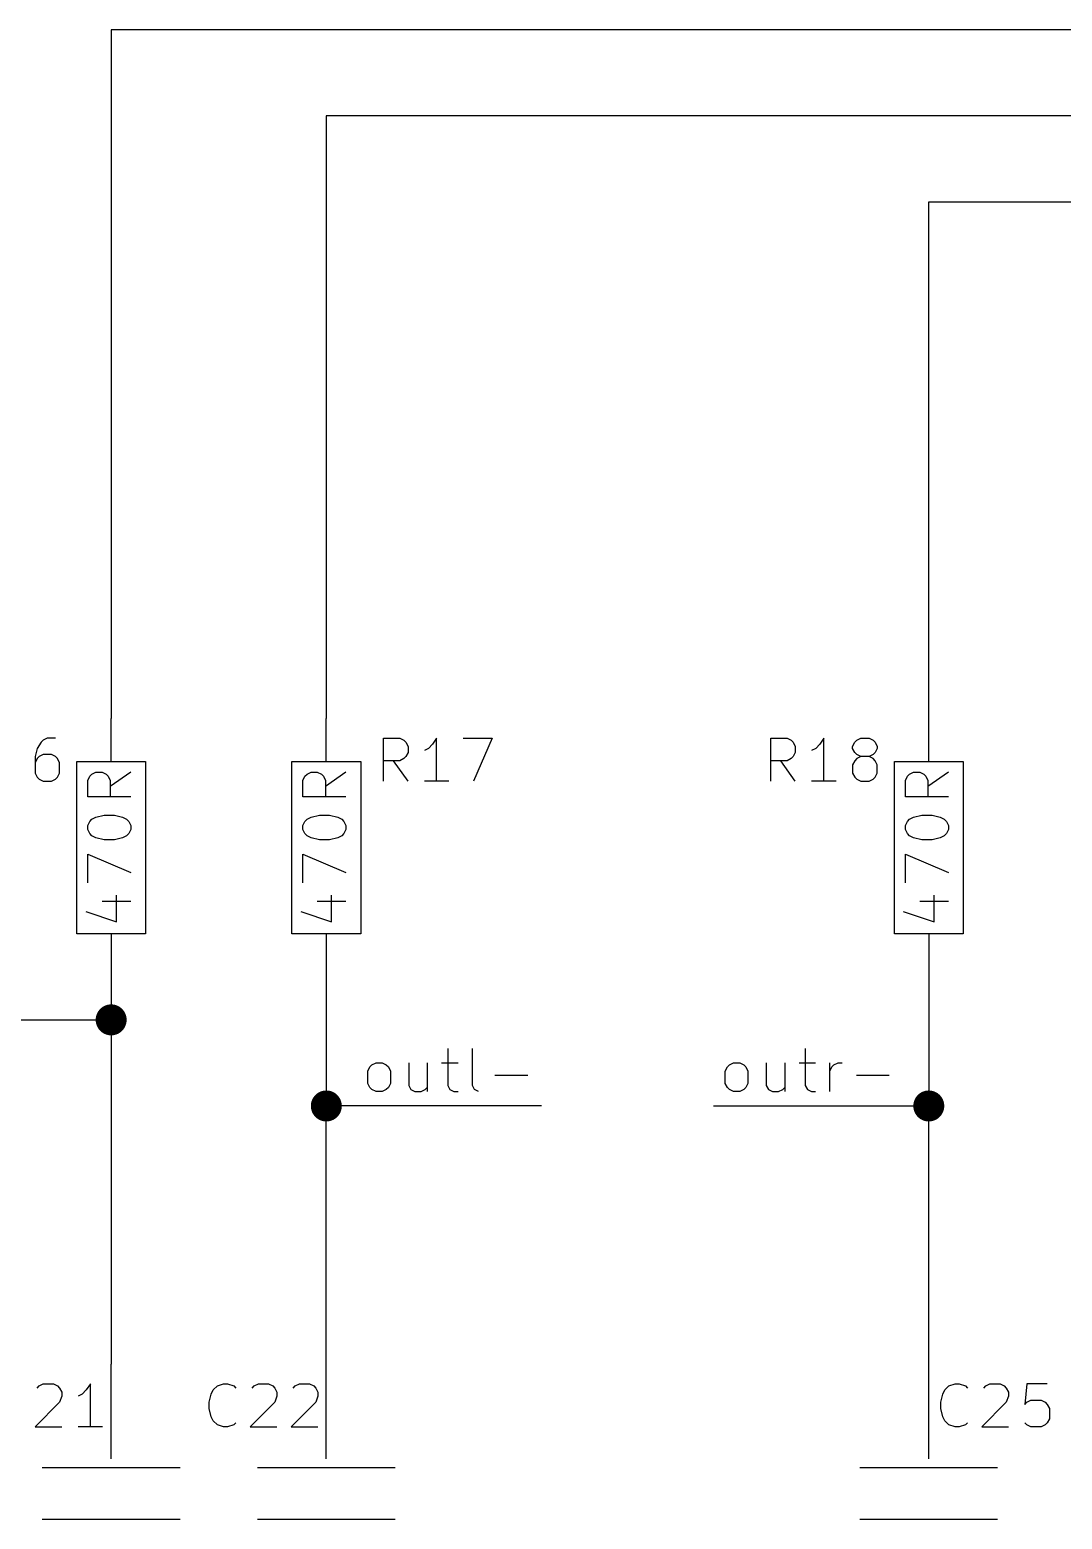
# Model space of a CAD drawing. Extents: x 0.4 to 11.3, y -7.9 to -0.4.
# Drawn here: x 1.755 to 2.955, y -5.98 to -4.25 of the extents above; entities that cross this region are included whole.
import ezdxf

# ---------------------------------------------------------------- set-up
doc = ezdxf.new("R2010")
doc.units = 0
doc.header["$MEASUREMENT"] = 0
for name, color, linetype in [('CYAN2', 4, 'CONTINUOUS'), ('GRAY1', 251, 'CONTINUOUS'), ('GREEN3', 91, 'CONTINUOUS'), ('RED2', 1, 'CONTINUOUS')]:
    doc.layers.add(name, color=color, linetype=linetype)

msp = doc.modelspace()

# ---------------------------------------------------------------- linework, layer by layer
at = {"layer": 'CYAN2', "linetype": 'CONTINUOUS'}
for p, q in [((1.7639, -5.0847), (1.7615, -5.0942)), ((1.7687, -5.0776), (1.7639, -5.0847)), ((1.771, -5.0752), (1.7687, -5.0776)), ((1.7758, -5.0728), (1.771, -5.0752)), ((1.7853, -5.0728), (1.7758, -5.0728)), ((2.1663, -5.1228), (2.1663, -5.0728)), ((2.1663, -5.0728), (2.1853, -5.0728)), ((2.1853, -5.0728), (2.1901, -5.0752)), ((2.1901, -5.0752), (2.1925, -5.0776)), ((2.1925, -5.0776), (2.1949, -5.0823)), ((2.1949, -5.0823), (2.1949, -5.0895)), ((2.2187, -5.0847), (2.2139, -5.0871)), ((2.2234, -5.0799), (2.2187, -5.0847)), ((2.2282, -5.0728), (2.2234, -5.0799)), ((2.2282, -5.1228), (2.2282, -5.0728)), ((2.2591, -5.0728), (2.2925, -5.0728)), ((2.2925, -5.0728), (2.271, -5.1228)), ((2.6163, -5.1228), (2.6163, -5.0728)), ((2.6163, -5.0728), (2.6353, -5.0728)), ((2.6353, -5.0728), (2.6401, -5.0752)), ((2.6401, -5.0752), (2.6425, -5.0776)), ((2.6425, -5.0776), (2.6449, -5.0823)), ((2.6449, -5.0823), (2.6449, -5.0895)), ((2.6687, -5.0847), (2.6639, -5.0871)), ((2.6734, -5.0799), (2.6687, -5.0847)), ((2.6782, -5.0728), (2.6734, -5.0799)), ((2.6782, -5.1228), (2.6782, -5.0728)), ((2.7115, -5.0823), (2.7139, -5.0776)), ((2.7115, -5.0847), (2.7115, -5.0823)), ((2.7139, -5.0895), (2.7115, -5.0847)), ((2.7139, -5.0776), (2.7163, -5.0752)), ((2.7163, -5.0752), (2.721, -5.0728)), ((2.721, -5.0728), (2.7306, -5.0728)), ((2.7306, -5.0728), (2.7353, -5.0752)), ((2.7353, -5.0752), (2.7377, -5.0776)), ((2.7377, -5.0776), (2.7401, -5.0823)), ((2.7401, -5.0847), (2.7377, -5.0895)), ((2.7401, -5.0823), (2.7401, -5.0847)), ((1.7615, -5.0942), (1.7615, -5.1133)), ((1.7639, -5.0966), (1.7615, -5.1014)), ((1.7663, -5.0942), (1.7639, -5.0966)), ((1.771, -5.0919), (1.7663, -5.0942)), ((1.7806, -5.0919), (1.771, -5.0919)), ((1.7853, -5.0942), (1.7806, -5.0919)), ((1.7877, -5.0966), (1.7853, -5.0942)), ((1.7901, -5.1014), (1.7877, -5.0966)), ((1.7901, -5.1133), (1.7901, -5.1014)), ((2.1853, -5.099), (2.1663, -5.099)), ((2.1949, -5.1228), (2.1782, -5.099)), ((2.1901, -5.0966), (2.1853, -5.099)), ((2.1925, -5.0942), (2.1901, -5.0966)), ((2.1949, -5.0895), (2.1925, -5.0942)), ((2.6353, -5.099), (2.6163, -5.099)), ((2.6449, -5.1228), (2.6282, -5.099)), ((2.6401, -5.0966), (2.6353, -5.099)), ((2.6425, -5.0942), (2.6401, -5.0966)), ((2.6449, -5.0895), (2.6425, -5.0942)), ((2.7139, -5.099), (2.7115, -5.1038)), ((2.7163, -5.0919), (2.7139, -5.0895)), ((2.7163, -5.0966), (2.7139, -5.099)), ((2.721, -5.0942), (2.7163, -5.0919)), ((2.721, -5.0942), (2.7163, -5.0966)), ((2.7306, -5.0942), (2.721, -5.0942)), ((2.7353, -5.0919), (2.7306, -5.0942)), ((2.7353, -5.0966), (2.7306, -5.0942)), ((2.7377, -5.0895), (2.7353, -5.0919)), ((2.7377, -5.099), (2.7353, -5.0966)), ((2.7401, -5.1038), (2.7377, -5.099)), ((1.7615, -5.1133), (1.7639, -5.118)), ((1.7639, -5.118), (1.7663, -5.1204)), ((1.7663, -5.1204), (1.771, -5.1228)), ((1.7806, -5.1228), (1.7853, -5.1204)), ((1.7853, -5.1204), (1.7877, -5.118)), ((1.7877, -5.118), (1.7901, -5.1133)), ((1.8228, -5.1218), (1.8252, -5.117)), ((1.8252, -5.117), (1.8276, -5.1147)), ((1.8276, -5.1147), (1.8323, -5.1123)), ((1.8323, -5.1123), (1.8395, -5.1123)), ((1.8395, -5.1123), (1.8442, -5.1147)), ((1.8442, -5.1147), (1.8466, -5.117)), ((1.8466, -5.117), (1.849, -5.1218)), ((1.8728, -5.1123), (1.849, -5.129)), ((2.0728, -5.1218), (2.0752, -5.117)), ((2.0752, -5.117), (2.0776, -5.1147)), ((2.0776, -5.1147), (2.0823, -5.1123)), ((2.0823, -5.1123), (2.0895, -5.1123)), ((2.0895, -5.1123), (2.0942, -5.1147)), ((2.0942, -5.1147), (2.0966, -5.117)), ((2.0966, -5.117), (2.099, -5.1218)), ((2.1228, -5.1123), (2.099, -5.129)), ((2.7115, -5.1038), (2.7115, -5.1133)), ((2.7115, -5.1133), (2.7139, -5.118)), ((2.7139, -5.118), (2.7163, -5.1204)), ((2.7163, -5.1204), (2.721, -5.1228)), ((2.7306, -5.1228), (2.7353, -5.1204)), ((2.7353, -5.1204), (2.7377, -5.118)), ((2.7377, -5.118), (2.7401, -5.1133)), ((2.7401, -5.1133), (2.7401, -5.1038)), ((2.7728, -5.1218), (2.7752, -5.117)), ((2.7752, -5.117), (2.7776, -5.1147)), ((2.7776, -5.1147), (2.7823, -5.1123)), ((2.7823, -5.1123), (2.7895, -5.1123)), ((2.7895, -5.1123), (2.7942, -5.1147)), ((2.7942, -5.1147), (2.7966, -5.117)), ((2.7966, -5.117), (2.799, -5.1218)), ((2.8228, -5.1123), (2.799, -5.129)), ((1.771, -5.1228), (1.7806, -5.1228)), ((1.8228, -5.1409), (1.8228, -5.1218)), ((1.849, -5.1218), (1.849, -5.1409)), ((2.0728, -5.1409), (2.0728, -5.1218)), ((2.099, -5.1218), (2.099, -5.1409)), ((2.2425, -5.1228), (2.2139, -5.1228)), ((2.6925, -5.1228), (2.6639, -5.1228)), ((2.721, -5.1228), (2.7306, -5.1228)), ((2.7728, -5.1409), (2.7728, -5.1218)), ((2.799, -5.1218), (2.799, -5.1409)), ((1.8728, -5.1409), (1.8228, -5.1409)), ((2.1228, -5.1409), (2.0728, -5.1409)), ((2.8228, -5.1409), (2.7728, -5.1409)), ((1.8228, -5.1742), (1.8252, -5.1694)), ((1.8252, -5.1694), (1.8276, -5.167)), ((1.8276, -5.167), (1.8323, -5.1647)), ((1.8323, -5.1647), (1.8419, -5.1623)), ((1.8419, -5.1623), (1.8538, -5.1623)), ((1.8538, -5.1623), (1.8633, -5.1647)), ((1.8633, -5.1647), (1.868, -5.167)), ((1.868, -5.167), (1.8704, -5.1694)), ((1.8704, -5.1694), (1.8728, -5.1742)), ((2.0728, -5.1742), (2.0752, -5.1694)), ((2.0752, -5.1694), (2.0776, -5.167)), ((2.0776, -5.167), (2.0823, -5.1647)), ((2.0823, -5.1647), (2.0919, -5.1623)), ((2.0919, -5.1623), (2.1038, -5.1623)), ((2.1038, -5.1623), (2.1133, -5.1647)), ((2.1133, -5.1647), (2.118, -5.167)), ((2.118, -5.167), (2.1204, -5.1694)), ((2.1204, -5.1694), (2.1228, -5.1742)), ((2.7728, -5.1742), (2.7752, -5.1694)), ((2.7752, -5.1694), (2.7776, -5.167)), ((2.7776, -5.167), (2.7823, -5.1647)), ((2.7823, -5.1647), (2.7919, -5.1623)), ((2.7919, -5.1623), (2.8038, -5.1623)), ((2.8038, -5.1623), (2.8133, -5.1647)), ((2.8133, -5.1647), (2.818, -5.167)), ((2.818, -5.167), (2.8204, -5.1694)), ((2.8204, -5.1694), (2.8228, -5.1742)), ((1.8228, -5.179), (1.8228, -5.1742)), ((1.8252, -5.1837), (1.8228, -5.179)), ((1.8276, -5.1861), (1.8252, -5.1837)), ((1.8323, -5.1885), (1.8276, -5.1861)), ((1.8419, -5.1909), (1.8323, -5.1885)), ((1.8633, -5.1885), (1.8538, -5.1909)), ((1.868, -5.1861), (1.8633, -5.1885)), ((1.8704, -5.1837), (1.868, -5.1861)), ((1.8728, -5.179), (1.8704, -5.1837)), ((1.8728, -5.1742), (1.8728, -5.179)), ((2.0728, -5.179), (2.0728, -5.1742)), ((2.0752, -5.1837), (2.0728, -5.179)), ((2.0776, -5.1861), (2.0752, -5.1837)), ((2.0823, -5.1885), (2.0776, -5.1861)), ((2.0919, -5.1909), (2.0823, -5.1885)), ((2.1133, -5.1885), (2.1038, -5.1909)), ((2.118, -5.1861), (2.1133, -5.1885)), ((2.1204, -5.1837), (2.118, -5.1861)), ((2.1228, -5.179), (2.1204, -5.1837)), ((2.1228, -5.1742), (2.1228, -5.179)), ((2.7728, -5.179), (2.7728, -5.1742)), ((2.7752, -5.1837), (2.7728, -5.179)), ((2.7776, -5.1861), (2.7752, -5.1837)), ((2.7823, -5.1885), (2.7776, -5.1861)), ((2.7919, -5.1909), (2.7823, -5.1885)), ((2.8133, -5.1885), (2.8038, -5.1909)), ((2.818, -5.1861), (2.8133, -5.1885)), ((2.8204, -5.1837), (2.818, -5.1861)), ((2.8228, -5.179), (2.8204, -5.1837)), ((2.8228, -5.1742), (2.8228, -5.179)), ((1.8538, -5.1909), (1.8419, -5.1909)), ((2.1038, -5.1909), (2.0919, -5.1909)), ((2.8038, -5.1909), (2.7919, -5.1909)), ((1.8228, -5.2409), (1.8228, -5.2075)), ((1.8228, -5.2075), (1.8728, -5.2289)), ((2.0728, -5.2409), (2.0728, -5.2075)), ((2.0728, -5.2075), (2.1228, -5.2289)), ((2.7728, -5.2409), (2.7728, -5.2075)), ((2.7728, -5.2075), (2.8228, -5.2289)), ((1.8561, -5.2861), (1.8561, -5.2551)), ((2.1061, -5.2861), (2.1061, -5.2551)), ((2.8061, -5.2861), (2.8061, -5.2551)), ((1.8204, -5.2742), (1.8561, -5.2861)), ((1.8395, -5.2623), (1.8728, -5.2623)), ((2.0704, -5.2742), (2.1061, -5.2861)), ((2.0895, -5.2623), (2.1228, -5.2623)), ((2.7704, -5.2742), (2.8061, -5.2861)), ((2.7895, -5.2623), (2.8228, -5.2623)), ((1.7639, -5.8276), (1.7663, -5.8252)), ((1.7663, -5.8252), (1.771, -5.8228)), ((1.771, -5.8228), (1.7829, -5.8228)), ((1.7829, -5.8228), (1.7877, -5.8252)), ((1.7877, -5.8252), (1.7901, -5.8276)), ((1.7901, -5.8276), (1.7925, -5.8323)), ((1.821, -5.8299), (1.8163, -5.8347)), ((1.8258, -5.8228), (1.821, -5.8299)), ((1.8258, -5.8728), (1.8258, -5.8228)), ((1.9663, -5.8347), (1.9687, -5.8299)), ((1.9687, -5.8299), (1.9734, -5.8252)), ((1.9734, -5.8252), (1.9806, -5.8228)), ((1.9806, -5.8228), (1.9853, -5.8228)), ((1.9853, -5.8228), (1.9925, -5.8252)), ((1.9925, -5.8252), (1.9949, -5.8276)), ((2.0139, -5.8276), (2.0163, -5.8252)), ((2.0163, -5.8252), (2.021, -5.8228)), ((2.021, -5.8228), (2.0329, -5.8228)), ((2.0329, -5.8228), (2.0377, -5.8252)), ((2.0377, -5.8252), (2.0401, -5.8276)), ((2.0401, -5.8276), (2.0425, -5.8323)), ((2.0615, -5.8276), (2.0639, -5.8252)), ((2.0639, -5.8252), (2.0687, -5.8228)), ((2.0687, -5.8228), (2.0806, -5.8228)), ((2.0806, -5.8228), (2.0853, -5.8252)), ((2.0853, -5.8252), (2.0877, -5.8276)), ((2.0877, -5.8276), (2.0901, -5.8323)), ((2.8163, -5.8347), (2.8187, -5.8299)), ((2.8187, -5.8299), (2.8234, -5.8252)), ((2.8234, -5.8252), (2.8306, -5.8228)), ((2.8306, -5.8228), (2.8353, -5.8228)), ((2.8353, -5.8228), (2.8425, -5.8252)), ((2.8425, -5.8252), (2.8449, -5.8276)), ((2.8639, -5.8276), (2.8663, -5.8252)), ((2.8663, -5.8252), (2.871, -5.8228)), ((2.871, -5.8228), (2.8829, -5.8228)), ((2.8829, -5.8228), (2.8877, -5.8252)), ((2.8877, -5.8252), (2.8901, -5.8276)), ((2.8901, -5.8276), (2.8925, -5.8323)), ((2.9139, -5.8228), (2.9115, -5.8466)), ((2.9377, -5.8228), (2.9139, -5.8228)), ((1.7901, -5.8442), (1.7615, -5.8728)), ((1.7925, -5.8371), (1.7901, -5.8442)), ((1.7925, -5.8323), (1.7925, -5.8371)), ((1.8163, -5.8347), (1.8115, -5.8371)), ((1.9639, -5.8442), (1.9663, -5.8347)), ((1.9639, -5.8514), (1.9639, -5.8442)), ((2.0401, -5.8442), (2.0115, -5.8728)), ((2.0425, -5.8371), (2.0401, -5.8442)), ((2.0425, -5.8323), (2.0425, -5.8371)), ((2.0877, -5.8442), (2.0591, -5.8728)), ((2.0901, -5.8371), (2.0877, -5.8442)), ((2.0901, -5.8323), (2.0901, -5.8371)), ((2.8139, -5.8442), (2.8163, -5.8347)), ((2.8139, -5.8514), (2.8139, -5.8442)), ((2.8901, -5.8442), (2.8615, -5.8728)), ((2.8925, -5.8371), (2.8901, -5.8442)), ((2.8925, -5.8323), (2.8925, -5.8371)), ((2.9115, -5.8466), (2.9139, -5.8442)), ((2.9139, -5.8442), (2.9187, -5.8419)), ((2.9187, -5.8419), (2.9306, -5.8419)), ((2.9306, -5.8419), (2.9353, -5.8442)), ((2.9353, -5.8442), (2.9377, -5.8466)), ((2.9377, -5.8466), (2.9401, -5.8514)), ((1.9663, -5.8609), (1.9639, -5.8514)), ((1.9687, -5.8657), (1.9663, -5.8609)), ((2.8163, -5.8609), (2.8139, -5.8514)), ((2.8187, -5.8657), (2.8163, -5.8609)), ((2.9401, -5.8633), (2.9377, -5.868)), ((2.9401, -5.8514), (2.9401, -5.8633)), ((1.7615, -5.8728), (1.7925, -5.8728)), ((1.8401, -5.8728), (1.8115, -5.8728)), ((1.9734, -5.8704), (1.9687, -5.8657)), ((1.9806, -5.8728), (1.9734, -5.8704)), ((1.9853, -5.8728), (1.9806, -5.8728)), ((1.9925, -5.8704), (1.9853, -5.8728)), ((1.9949, -5.868), (1.9925, -5.8704)), ((2.0115, -5.8728), (2.0425, -5.8728)), ((2.0591, -5.8728), (2.0901, -5.8728)), ((2.8234, -5.8704), (2.8187, -5.8657)), ((2.8306, -5.8728), (2.8234, -5.8704)), ((2.8353, -5.8728), (2.8306, -5.8728)), ((2.8425, -5.8704), (2.8353, -5.8728)), ((2.8449, -5.868), (2.8425, -5.8704)), ((2.8615, -5.8728), (2.8925, -5.8728)), ((2.9139, -5.8704), (2.9115, -5.868)), ((2.9187, -5.8728), (2.9139, -5.8704)), ((2.9306, -5.8728), (2.9187, -5.8728)), ((2.9353, -5.8704), (2.9306, -5.8728)), ((2.9377, -5.868), (2.9353, -5.8704))]:
    msp.add_line(p, q, dxfattribs=at)
at = {"layer": 'GRAY1', "linetype": 'CONTINUOUS'}
for p, q in [((2.2411, -5.4333), (2.2411, -5.4762)), ((2.2697, -5.4762), (2.2697, -5.4333)), ((2.6565, -5.4333), (2.6565, -5.4762)), ((2.1483, -5.4595), (2.1507, -5.4547)), ((2.1483, -5.4738), (2.1483, -5.4595)), ((2.1507, -5.4547), (2.153, -5.4523)), ((2.153, -5.4523), (2.1578, -5.45)), ((2.1578, -5.45), (2.1649, -5.45)), ((2.1649, -5.45), (2.1697, -5.4523)), ((2.1697, -5.4523), (2.1721, -5.4547)), ((2.1721, -5.4547), (2.1745, -5.4595)), ((2.1745, -5.4595), (2.1745, -5.4738)), ((2.1959, -5.45), (2.1959, -5.4762)), ((2.2173, -5.45), (2.2173, -5.4833)), ((2.234, -5.45), (2.253, -5.45)), ((2.2959, -5.4643), (2.334, -5.4643)), ((2.5636, -5.4595), (2.566, -5.4547)), ((2.5636, -5.4738), (2.5636, -5.4595)), ((2.566, -5.4547), (2.5684, -5.4523)), ((2.5684, -5.4523), (2.5732, -5.45)), ((2.5732, -5.45), (2.5803, -5.45)), ((2.5803, -5.45), (2.5851, -5.4523)), ((2.5851, -5.4523), (2.5874, -5.4547)), ((2.5874, -5.4547), (2.5898, -5.4595)), ((2.5898, -5.4595), (2.5898, -5.4738)), ((2.6112, -5.45), (2.6112, -5.4762)), ((2.6327, -5.45), (2.6327, -5.4833)), ((2.6493, -5.45), (2.6684, -5.45)), ((2.6851, -5.4833), (2.6851, -5.45)), ((2.6851, -5.4595), (2.6874, -5.4547)), ((2.6874, -5.4547), (2.6898, -5.4523)), ((2.6898, -5.4523), (2.6946, -5.45)), ((2.6946, -5.45), (2.6993, -5.45)), ((2.716, -5.4643), (2.7541, -5.4643)), ((2.1507, -5.4785), (2.1483, -5.4738)), ((2.153, -5.4809), (2.1507, -5.4785)), ((2.1578, -5.4833), (2.153, -5.4809)), ((2.1649, -5.4833), (2.1578, -5.4833)), ((2.1697, -5.4809), (2.1649, -5.4833)), ((2.1721, -5.4785), (2.1697, -5.4809)), ((2.1745, -5.4738), (2.1721, -5.4785)), ((2.1959, -5.4762), (2.1983, -5.4809)), ((2.1983, -5.4809), (2.203, -5.4833)), ((2.203, -5.4833), (2.2102, -5.4833)), ((2.2102, -5.4833), (2.2149, -5.4809)), ((2.2149, -5.4809), (2.2173, -5.4785)), ((2.2411, -5.4762), (2.2435, -5.4809)), ((2.2435, -5.4809), (2.2483, -5.4833)), ((2.2483, -5.4833), (2.253, -5.4833)), ((2.2721, -5.4809), (2.2697, -5.4762)), ((2.2768, -5.4833), (2.2721, -5.4809)), ((2.566, -5.4785), (2.5636, -5.4738)), ((2.5684, -5.4809), (2.566, -5.4785)), ((2.5732, -5.4833), (2.5684, -5.4809)), ((2.5803, -5.4833), (2.5732, -5.4833)), ((2.5851, -5.4809), (2.5803, -5.4833)), ((2.5874, -5.4785), (2.5851, -5.4809)), ((2.5898, -5.4738), (2.5874, -5.4785)), ((2.6112, -5.4762), (2.6136, -5.4809)), ((2.6136, -5.4809), (2.6184, -5.4833)), ((2.6184, -5.4833), (2.6255, -5.4833)), ((2.6255, -5.4833), (2.6303, -5.4809)), ((2.6303, -5.4809), (2.6327, -5.4785)), ((2.6565, -5.4762), (2.6589, -5.4809)), ((2.6589, -5.4809), (2.6636, -5.4833)), ((2.6636, -5.4833), (2.6684, -5.4833))]:
    msp.add_line(p, q, dxfattribs=at)
at = {"layer": 'GREEN3', "linetype": 'CONTINUOUS'}
for p, q in [((4.05, -4.25), (1.85, -4.25)), ((1.85, -4.25), (1.85, -5.05)), ((4.05, -4.35), (2.1, -4.35)), ((2.1, -4.35), (2.1, -5.05)), ((2.8, -4.45), (4.05, -4.45)), ((2.8, -5.05), (2.8, -4.45)), ((1.85, -5.35), (1.85, -5.4)), ((2.1, -5.35), (2.1, -5.5)), ((2.8, -5.35), (2.8, -5.5)), ((1.55, -5.4), (1.85, -5.4)), ((1.85, -5.4), (1.85, -5.8)), ((2.35, -5.5), (2.1, -5.5)), ((2.1, -5.8), (2.1, -5.5)), ((2.55, -5.5), (2.8, -5.5)), ((2.8, -5.8), (2.8, -5.5))]:
    msp.add_line(p, q, dxfattribs=at)
at = {"layer": 'GREEN3', "const_width": 0.018}
for points in [[(1.841, -5.4, 1), (1.859, -5.4, 1)], [(2.091, -5.5, 1), (2.109, -5.5, 1)], [(2.791, -5.5, 1), (2.809, -5.5, 1)]]:
    msp.add_lwpolyline(points, format="xyb", close=True, dxfattribs=at)
at = {"layer": 'RED2', "linetype": 'CONTINUOUS'}
for p, q in [((1.85, -5.1), (1.85, -5.05)), ((2.1, -5.1), (2.1, -5.05)), ((2.8, -5.1), (2.8, -5.05)), ((1.81, -5.3), (1.81, -5.1)), ((1.81, -5.1), (1.89, -5.1)), ((1.89, -5.1), (1.89, -5.3)), ((2.06, -5.3), (2.06, -5.1)), ((2.06, -5.1), (2.14, -5.1)), ((2.14, -5.1), (2.14, -5.3)), ((2.76, -5.3), (2.76, -5.1)), ((2.76, -5.1), (2.84, -5.1)), ((2.84, -5.1), (2.84, -5.3)), ((1.89, -5.3), (1.81, -5.3)), ((1.85, -5.3), (1.85, -5.35)), ((2.14, -5.3), (2.06, -5.3)), ((2.1, -5.3), (2.1, -5.35)), ((2.84, -5.3), (2.76, -5.3)), ((2.8, -5.3), (2.8, -5.35)), ((1.85, -5.91), (1.85, -5.8)), ((2.1, -5.91), (2.1, -5.8)), ((2.8, -5.91), (2.8, -5.8)), ((1.77, -5.92), (1.93, -5.92)), ((2.02, -5.92), (2.18, -5.92)), ((2.72, -5.92), (2.88, -5.92)), ((1.77, -5.98), (1.93, -5.98)), ((2.02, -5.98), (2.18, -5.98)), ((2.72, -5.98), (2.88, -5.98))]:
    msp.add_line(p, q, dxfattribs=at)

doc.saveas('drawing.dxf')
